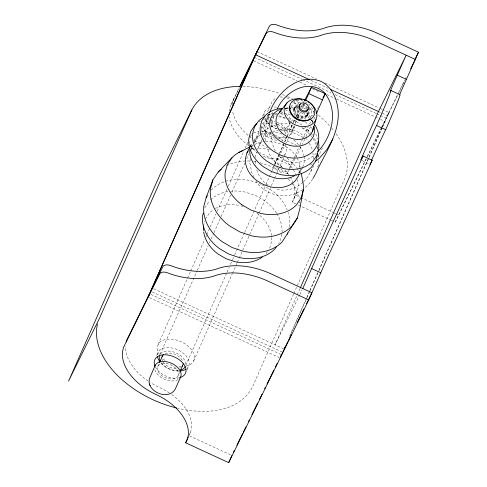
<?xml version="1.0" encoding="UTF-8"?>
<svg xmlns="http://www.w3.org/2000/svg" width="487" height="487" viewBox="0 0 487 487"><rect width="100%" height="100%" fill="white"/><g stroke="black" fill="none" stroke-linecap="round" stroke-linejoin="round"><path stroke-width="0.37" stroke-dasharray="2.44 1.83" d="M289.467 169.312L287.105 173.756L273.317 167.382L273.651 166.377M287.105 173.756L288.188 170.967M250.196 158.652L249.953 163.766L251.852 172.976L254.068 177.445M255.45 160.923L255.346 163.108L255.931 165.933M255.626 157.283L255.73 155.097L256.576 152.297M313.293 158.914L313.427 156.004L312.849 153.18M318.583 160.46L318.376 164.843L317.311 168.356M318.754 156.808L318.388 153.222M271.484 127.07L272.111 122.079L274.918 113.654M294.458 109.082L294.623 108.053M203.523 226.065L204.838 221.177M250.616 146.709L251.365 143.915L252.181 142.715M269.731 248.187L271.612 241.199A34.388 26.876 26.2 0 0 257.002 213.16M281.784 234.326L279.769 241.802L278.582 243.549M299.347 172.642L299.913 170.547A27.503 21.495 26.2 0 0 297.38 158.537M302.811 167.199L304.314 161.605A27.503 21.495 26.2 0 0 304.107 156.357M289.327 226.82L289.692 225.463A43.386 33.907 26.2 0 0 288.231 212.588M251.682 150.057L253.173 145.138M257.422 149.497L261.726 139.958M303.511 181.639L306.591 178.595L310.718 171.716L311.564 168.916M269.354 113.422L266.614 121.647L265.123 133.487L265.859 141.717M274.4 164.6L279.063 154.172M229.121 111.474A50.307 31.369 23.9 0 1 231.039 104.882L239.239 87.496M158.147 344.565L190.472 271.612M190.782 270.912L204.631 239.647M205.867 236.871L206.482 235.477M206.786 234.783L216.027 213.939M217.257 211.157L227.106 188.926M228.342 186.144L244.042 150.708M245.271 147.932L247.737 142.374M156.65 355.534L158.098 352.265M262.639 116.326L264.666 111.748M160.113 354.274L197.077 270.845M197.387 270.145L208.168 245.813M209.398 243.031L210.013 241.643M211.248 238.861L213.714 233.297M214.018 232.603L220.8 217.312M221.104 216.612L230.655 195.062M231.885 192.28L244.827 163.078M246.672 158.908L248.833 154.044M250.988 149.174L252.832 145.004M254.372 141.528L259.303 130.4M267.552 111.791L271.953 101.966L273.724 99.713L275.557 98.374M157.739 366.528L158.963 363.759M264.307 126.011L268.909 115.626M178.029 375.903A11.177 6.97 23.9 0 0 165.477 363.448A11.177 6.97 23.9 0 0 160.144 374.29A11.177 6.97 23.9 0 0 178.029 375.903L179.563 372.439M285.212 134.004L289.199 125.001M185.784 365.293L226.759 272.83M227.064 272.13L229.225 267.266M230.454 264.484L232.305 260.314M232.609 259.62L234.46 255.444M234.764 254.75L244.316 233.2M244.626 232.5L265.573 185.224M265.878 184.53L271.734 171.321M272.044 170.627L274.504 165.063M274.814 164.369L279.435 153.941M279.745 153.247L284.365 142.819M284.67 142.119L287.135 136.561M291.737 126.17L292.328 124.836M293.509 122.176L294.69 119.51M295.871 116.85L297.63 112.576L297.831 109.143M186.801 370.248L188.542 366.327M291.92 133.006L295.11 125.81A16.771 10.458 23.9 0 1 281.443 130.145M193.662 360.97L232.147 274.12M232.451 273.42L237.072 262.998M237.376 262.304L238.916 258.834M239.227 258.134L258.932 213.665M259.236 212.971L274.321 178.924M274.631 178.23L276.476 174.06M276.786 173.366L283.866 157.386M284.177 156.692L285.711 153.216M295.652 203.852L292.243 202.275L295.426 195.086A47.726 29.762 23.9 0 0 297.496 179.563M189.4 434.562L190.557 431.945M293.941 198.623L297.125 191.434M293.57 294.118L252.004 387.92C237.54 413.463 202.817 414.419 177.451 408.155M293.874 293.424L344.059 180.172C351.358 164.813 345.66 146.727 335.987 133.797M299.992 288.608L275.07 344.851L299.444 295.317M331.142 220.246L335.239 222.133L365.889 159.121M289.558 336.359L306.493 298.147M306.798 297.447L309.574 291.196M309.878 290.502L318.498 271.046M318.808 270.352L368.683 157.788M368.988 157.094L381.918 127.911M382.228 127.217L389.003 112.552L382.788 109.678M290.666 334.49L306.707 298.288M306.974 297.685L309.787 291.336M310.049 290.739L318.723 271.162M318.973 270.602L389.003 112.552M289.302 168.429L293.466 159.182M279.368 153.49L287.05 136.482M287.36 135.8L292.37 124.794M295.232 123.582L296.467 120.855M297.697 118.128L300.467 111.998M301.697 109.271L305.081 101.771M293.771 158.5L298.689 147.616M299.919 144.895L302.068 140.128M302.378 139.446L308.277 126.65M305.982 136.597L310.87 125.859M312.1 123.132L315.795 114.956M294.215 125.829L289.059 136.89M293.338 122.724L294.489 120.283M304.716 139.312L302.238 144.523M288.45 138.15L286.027 142.953M309.495 124.112L311.522 120.088M231.039 104.882L239.318 88.05M250.111 146.471L251.365 143.915M254.5 142.435L259.169 132.969M261.166 128.915L268.16 114.725M263.059 137.255L269.055 125.092M271.052 121.038L274.717 113.605M293.862 109.612L294.842 107.621M307.169 115.815L308.149 113.83M299.98 172.946L302.183 168.472M310.718 171.716L313.713 165.635M317.713 157.526L322.376 148.066M367.235 156.394L380.968 128.483M381.303 127.801L397.38 95.123M398.719 92.402L404.752 80.148M405.087 79.466L406.761 76.063M335.239 222.133L367.058 157.459M367.393 156.784L381.796 127.509M382.131 126.827L384.815 121.379L380.67 119.467M402.944 84.531L387.585 115.748L378.454 111.529M403.279 83.855L404.947 80.465M299.779 294.635L302.117 289.887M296.224 116.679L299.128 111.024M289.814 168.648L301.234 146.569M300.869 107.657L302.61 104.291M302.963 103.615L304.357 100.925M274.991 164.277L285.68 143.616M317.445 108.644L318.492 106.623M273.956 166.274L273.317 167.382M254.299 143.257L258.067 136.981L260.125 134.948M258.061 147.397L262.189 140.518M312.593 178.997L310.712 182.132L304.539 188.238M204.741 207.846L209.495 200.851M253.806 140.317L254.622 139.118A29.001 22.664 26.2 0 1 259.413 135.441M205.404 219.077L209.477 213.081A36.257 28.337 26.2 0 1 213.501 209.69M302.403 167.796L299.554 171.996A29.001 22.664 26.2 0 1 297.916 173.518M266.066 253.587L267.284 251.785M260.636 134.436L264.751 130.37L270.309 127.168M262.7 140.013L267.826 134.942L272.136 132.458M302.999 182.144C296.023 189.047 284.901 192.048 275.526 188.816M316.453 153.131C306.676 163.029 288.304 167.071 278.467 155.207M310.274 165.105L312.654 163.334M270.924 126.809L272.781 125.743L275.715 124.97M272.75 132.105L274.595 131.04L279.331 129.792M302.792 189.455C288.31 200.443 265.896 196.486 255.961 181.267M306.079 116.034L307.072 115.498M250.3 146.739L252.99 145.394M276.452 124.775L281.596 123.424L290.605 123.564M280.007 129.615C288.694 127.612 298.525 130.583 304.649 137.066M285.345 108.278L286.746 108.059M280.104 96.962L284.469 97.144M285.485 108.224L288.115 108.077M242.794 86.497C255.578 86.656 268.197 89.468 280.232 93.674M286.624 97.662L290.386 99.263M297.685 108.534L296.315 108.071A19.949 15.59 26.2 0 0 289.369 107.621M298.981 110.409L293.971 108.735A23.833 18.628 26.2 0 0 285.266 108.236M290.495 114.719L288.383 114.013A35.228 27.534 26.2 0 0 279.727 113.039M288.103 118.548L294.885 120.813L302.908 125.488M282.101 134.089L279.313 133.158A29.001 22.664 26.2 0 0 273.597 132.391M269.561 149.899L267.418 149.18A41.602 32.513 26.2 0 0 257.197 148.036M260.161 162.761L270.169 166.104L280.579 172.173A45.139 35.277 26.2 0 1 282.929 173.981M261.251 184.263L250.257 180.592A45.741 35.752 26.2 0 0 211.309 189.991M241.022 205.849L243.701 206.75M282.271 94.454L287.001 96.408M287.671 96.682L292.346 98.745M257.087 51.622L316.483 79.058M324.774 82.881L379.33 108.084M380.024 108.406L382.094 109.362M310.925 80.337L328.189 88.311M254.317 57.253L301.97 79.265M302.664 79.582L330.977 92.664M335.123 94.575L375.873 113.398M376.561 113.721L386.228 118.183M253.593 60.765L297.1 80.866M299.864 82.139L306.773 85.335M326.801 94.581L335.78 98.733M336.468 99.05L379.982 119.151M312.35 88.768L319.935 92.274M297.04 115.06L306 119.205M302.512 127.764L308.715 130.632M362.145 160.6L368.671 163.614M289.509 131.04L303.298 137.407M287.062 140.95L296.711 145.412M299.468 146.684L300.85 147.317M276.908 158.939L290.696 165.306M276.713 167.546L287.744 172.642M295.426 195.086L300.205 197.29M300.887 197.606L332.962 212.423M333.644 212.74L335.695 213.683M336.377 214L338.422 214.944M298.385 205.112L330.46 219.929M153.673 288.779L283.55 348.771M152.254 291.975L282.095 351.949M150.903 294.41L280.743 354.384M149.485 297.606L279.325 357.58M189.546 435.914L231.855 455.461M295.597 100.407L300.789 103.067M302.957 112.546L304.917 113.69A22.603 17.666 26.2 0 1 309.257 117.641M296.851 116.843L301.343 119.461M262.499 184.993L271.259 190.094A43.386 33.907 26.2 0 1 287.239 209.854M302.622 104.212L308.74 108.017M301.715 127.783L306.761 131.027L310.292 135.002M268.075 185.261C262.408 181.809 258.487 175.734 256.655 169.464M282.6 167.54L275.173 162.341L269.555 154.556L267.107 147.524M309.963 108.778L314.188 111.943M318.419 115.102L326.01 121.945L331.087 127.509M331.592 128.069L334.295 131.49M294.154 102.106L296.82 105.789L297.734 108.619M310.797 135.569L311.808 136.707M305.112 137.584L308.362 141.242M310.097 118.694L311.783 120.794M275.453 151.025L274.589 149.832L271.697 141.534L270.851 132.068M313.129 138.478L316.611 145.497M309.306 143.154L311.832 148.237L312.264 150.355M296.82 105.789L296.991 106.221M297.283 106.963L297.466 107.426M316.927 146.137L317.512 148.967M299.56 164.545L301.1 172.599M179.399 377.778A16.771 10.458 23.9 0 1 155.505 367.137M157.423 354.932A16.771 10.458 23.9 0 1 177.938 349.909A16.771 10.458 23.9 0 1 186.825 368.519M178.918 371.021A16.771 10.458 23.9 0 1 160.387 362.462M169.409 392.997A47.726 29.762 23.9 0 0 159.462 387.457A50.307 31.369 23.9 0 1 150.513 382.612M171.71 394.586A47.726 29.762 23.9 0 1 188.859 435.597M148.115 381.041A50.307 31.369 23.9 0 1 125.628 346.208M178.132 379.623A13.977 8.711 23.9 0 1 164.034 379.038A13.977 8.711 23.9 0 1 154.696 368.793M284.11 136.165A11.177 6.97 23.9 0 1 278.187 138.515M275.49 138.278A11.177 6.97 23.9 0 1 264.307 130.279A11.177 6.97 23.9 0 1 269.457 122.961M270.717 122.882A11.177 6.97 23.9 0 1 276.178 123.881M277.529 124.441A11.177 6.97 23.9 0 1 285.053 133.608M289.607 122.249A11.177 6.97 23.9 0 1 280.092 127.886M275.977 126.571A11.177 6.97 23.9 0 1 271.314 123.388M269.128 120.405A11.177 6.97 23.9 0 1 272.878 112.783M280.786 113.495A11.177 6.97 23.9 0 1 283.434 114.719M180.683 367.551A11.177 6.97 23.9 0 1 179.733 368.014M176.221 368.647A11.177 6.97 23.9 0 1 163.133 361.938M162.561 360.916A11.177 6.97 23.9 0 1 161.934 358.889M165.239 353.641A11.177 6.97 23.9 0 1 182.814 361.756M178.218 370.552A13.977 8.711 23.9 0 1 161.081 362.632M160.412 353.994A13.977 8.711 23.9 0 1 175.497 352.637A13.977 8.711 23.9 0 1 185.736 364.459M286.526 137.529A13.977 8.711 23.9 0 1 282.174 140.11M276.896 140.341A13.977 8.711 23.9 0 1 261.373 125.914M262.377 123.868A13.977 8.711 23.9 0 1 269.25 120.94M269.786 120.928A13.977 8.711 23.9 0 1 274.887 121.628M277.182 122.395A13.977 8.711 23.9 0 1 287.531 135.489M292.133 125.098A13.977 8.711 23.9 0 1 280.354 129.779M276.896 128.83A13.977 8.711 23.9 0 1 271.101 125.658M268.994 123.759A13.977 8.711 23.9 0 1 265.805 116.679M281.218 111.791A13.977 8.711 23.9 0 1 282.904 112.491M286.058 114.275A13.977 8.711 23.9 0 1 291.963 121.476M254.683 140.524A50.307 31.369 23.9 0 0 266.03 146.94A47.726 29.762 23.9 0 1 267.326 147.555M251.249 138.028A50.307 31.369 23.9 0 1 232.494 110.707M232.238 104.991A50.307 31.369 23.9 0 1 234.223 97.686M282.076 157.021A47.726 29.762 23.9 0 1 292.663 168.691M293.375 169.811A47.726 29.762 23.9 0 1 296.51 176.257M277.292 129.006A16.771 10.458 23.9 0 1 271.484 126.03M269.792 124.763A16.771 10.458 23.9 0 1 265.001 118.919M264.057 115.876A16.771 10.458 23.9 0 1 270.62 107.487M274.284 107.055A16.771 10.458 23.9 0 1 276.275 107.134M285.163 109.709A16.771 10.458 23.9 0 1 289.43 112.363M295.378 120.179A16.771 10.458 23.9 0 1 295.786 123.144M282.247 167.236A47.726 29.762 23.9 0 0 262.84 154.136A50.307 31.369 23.9 0 1 259.559 152.528M284.792 169.86A47.726 29.762 23.9 0 1 288.724 174.772M290.185 177.006A47.726 29.762 23.9 0 1 293.326 183.447M293.551 184.092A47.726 29.762 23.9 0 1 292.243 202.275M288.31 121.36A16.771 10.458 23.9 0 1 288.992 136.062M285.96 137.267A16.771 10.458 23.9 0 1 276.178 136.859M274.108 136.196A16.771 10.458 23.9 0 1 261.811 126.109M268.008 114.555A16.771 10.458 23.9 0 1 273.091 114.329M275.143 114.609A16.771 10.458 23.9 0 1 277.225 115.084M279.295 115.748A16.771 10.458 23.9 0 1 286.246 119.559M255.127 150.045A50.307 31.369 23.9 0 1 251.499 147.713M248.62 145.65A50.307 31.369 23.9 0 1 229.213 117.264M159.535 354.713A19.565 12.199 23.9 0 1 167.157 339.226A19.565 12.199 23.9 0 1 192.274 350.823A19.565 12.199 23.9 0 1 184.652 366.315M181.292 366.431A19.565 12.199 23.9 0 1 177.718 366.023M165.093 360.502A19.565 12.199 23.9 0 1 162.36 358.152M285.321 144.858A19.565 12.199 23.9 0 1 284.128 155.396M282.302 156.784A19.565 12.199 23.9 0 1 262.566 155.968M257.647 153.113A19.565 12.199 23.9 0 1 249.49 141.626M250.196 136.81A19.565 12.199 23.9 0 1 252.199 134.26M253.611 133.249A19.565 12.199 23.9 0 1 259.212 131.472M261.422 131.332A19.565 12.199 23.9 0 1 270.979 133.085M274.491 134.625A19.565 12.199 23.9 0 1 283.927 142.484M308.983 108.199A7.865 6.148 26.2 0 1 305.416 116.131A7.865 6.148 26.2 0 1 295.335 111.426A7.865 6.148 26.2 0 1 298.908 103.5M290.422 109.258A11.085 8.663 26.2 0 1 290.727 107.755M291.001 107.049A11.085 8.663 26.2 0 1 299.103 102.55M309.148 107.237A11.085 8.663 26.2 0 1 309.823 118.311M303.791 104.048A4.9 3.829 26.2 0 1 304.996 104.468M308.521 111.328A7.342 5.741 26.2 0 1 302.981 116.807A7.342 5.741 26.2 0 1 294.812 111.535A7.342 5.741 26.2 0 1 298.458 104.833M302.05 104.869A7.342 5.741 26.2 0 1 307.577 108.717M292.724 102.58A12.285 9.6 26.2 0 1 307.534 103.153A12.285 9.6 26.2 0 1 312.624 115.918M307.948 111.791A7.342 5.741 26.2 0 1 303.084 117.769A7.342 5.741 26.2 0 1 294.55 113.051A7.342 5.741 26.2 0 1 297.423 105.977M301.563 105.862A7.342 5.741 26.2 0 1 307.376 110.214M285.303 108.473A19.949 15.59 26.2 0 1 288.694 107.694M307.455 112.783A7.342 5.741 26.2 0 1 302.403 118.779A7.342 5.741 26.2 0 1 293.905 113.696A7.342 5.741 26.2 0 1 297.478 106.817M299.231 106.629A7.342 5.741 26.2 0 1 305.885 109.733M276.525 213.123A40.117 31.351 26.2 0 0 264.928 200.942L255.669 195.555L245.503 192.158A42.29 33.049 26.2 0 0 230.777 191.196M276.902 213.72A40.117 31.351 26.2 0 1 282.07 232.226M210.512 199.84A42.29 33.049 26.2 0 1 227.946 191.568M215.467 208.485A36.257 28.337 26.2 0 1 240.353 205.63M312.739 121.933A29.524 23.078 26.2 0 0 306.11 115.626L299.298 111.657L291.816 109.161A31.131 24.326 26.2 0 0 290.429 108.881M310.17 118.737A22.603 17.666 26.2 0 1 312.435 122.243M285.54 108.333A31.131 24.326 26.2 0 1 289.728 108.759M267.357 115.291A35.228 27.534 26.2 0 1 274.388 113.416M275.137 113.319A35.228 27.534 26.2 0 1 278.96 113.045M306.043 112.643A18.92 14.787 26.2 0 1 311.126 118.244M312.1 120.052A18.92 14.787 26.2 0 1 312.91 122.127M305.142 121.768A33.414 26.115 26.2 0 1 308.49 124.599M310.98 127.18A33.414 26.115 26.2 0 1 312.441 128.952M315.673 133.98A33.414 26.115 26.2 0 1 317.822 139.276M304.125 126.407A34.796 27.193 26.2 0 1 310.542 132.689M310.992 133.261A34.796 27.193 26.2 0 1 312.691 135.617M314.486 138.661A34.796 27.193 26.2 0 1 316.507 143.476M317.396 147.019A34.796 27.193 26.2 0 1 317.713 149.326M259.078 121.86A36.683 28.666 26.2 0 1 260.277 121.105M263.491 119.479A36.683 28.666 26.2 0 1 270.535 117.404M271.241 117.288A36.683 28.666 26.2 0 1 275.587 116.88M278.534 116.886A36.683 28.666 26.2 0 1 286.064 117.866M293.777 140.061A27.503 21.495 26.2 0 1 303.967 155.603M260.648 134.808A29.001 22.664 26.2 0 1 270.644 132.397M288.298 179.003A45.139 35.277 26.2 0 1 291.189 182.406M291.646 183.009A45.139 35.277 26.2 0 1 299.03 198.416M299.59 201.411A45.139 35.277 26.2 0 1 299.773 202.945M226.705 165.683A47.592 37.195 26.2 0 1 250.659 161.106M253.599 161.398A47.592 37.195 26.2 0 1 256.539 161.848M287.111 158.263A39.459 30.839 26.2 0 1 296.498 167.711M296.936 168.325A39.459 30.839 26.2 0 1 299.645 172.763M251.097 148.45A41.602 32.513 26.2 0 1 254.123 148.133M250.744 147.537A29.001 22.664 26.2 0 1 253.063 145.613M255.011 144.383A29.001 22.664 26.2 0 1 264.709 141.449M265.476 141.382A29.001 22.664 26.2 0 1 274.918 142.101L281.888 144.432L288.231 148.127A27.503 21.495 26.2 0 1 296.662 157.252"/><path stroke-width="0.73" d="M316.41 113.593L325.237 93.674L311.449 87.307L305.696 100.413M302.786 288.529L318.717 252.57A120.526 2.362 -65.2 0 0 363.022 156.01A21.355 0.42 -65.2 0 1 363.899 152.711A21.355 0.42 -65.2 0 1 376.542 125.494A121.263 2.374 -65.2 0 0 390.239 91.057L406.164 55.208L378.454 111.529L300.302 287.908M308.734 299.943L268.142 281.194A59.25 36.945 23.9 0 0 214.785 275.745A59.25 36.945 23.9 0 1 170.7 274.004L167.631 272.872A7.153 4.456 23.9 0 0 159.578 274.053L124.471 345.393A50.307 31.369 23.9 0 0 156.272 394.647A47.726 29.762 23.9 0 1 185.675 442.793L228.671 462.65L308.734 299.943L327.848 256.789A120.526 2.362 -65.2 0 0 372.153 160.229L363.022 156.01M97.437 324.044C93.041 343.591 104.528 362.498 117.854 375.842C134.138 391.566 154.775 402.682 176.757 407.996M301.24 173.329L302.78 181.383A39.459 30.839 26.2 0 1 303.285 189.997L299.761 208.972L297.289 218.146L282.18 241.85A45.741 35.752 26.2 0 1 243.232 251.249L232.232 247.579L222.224 241.747A43.386 33.907 26.2 0 1 203.791 206.378L206.165 197.558L212.862 179.934L218.206 172.063L231.989 157.733A41.602 32.513 26.2 0 1 242.648 150.672M203.28 213.282L202.549 215.997A40.117 31.351 26.2 0 0 219.588 248.705L228.841 254.092L239.007 257.489A42.29 33.049 26.2 0 0 275.021 248.796L276.604 246.465M212.862 179.934L210.39 189.114A45.139 35.277 26.2 0 0 229.566 225.913L239.981 231.976L251.42 235.799A47.592 37.195 26.2 0 0 291.938 226.017L297.289 218.146M249.478 147.75L246.964 152.857L245.46 158.445A27.503 21.495 26.2 0 0 257.148 180.872L263.491 184.567L270.462 186.892A29.001 22.664 26.2 0 0 295.152 180.933L298.409 176.136L298.975 174.042M301.855 99.245A17.441 13.63 26.2 0 0 287.007 102.83L277.091 115.474L276.056 119.321A18.92 14.787 26.2 0 0 284.091 134.741L288.456 137.285L293.253 138.886A19.949 15.59 26.2 0 0 310.237 134.789L312.477 131.49L313.512 127.643A18.92 14.787 26.2 0 0 313.579 126.291M312.477 131.49L316.891 116.35A16.54 12.924 26.2 0 0 309.866 102.867L307.954 101.759M287.318 234.284L287.683 232.926M303.279 189.997L301.124 198.014L296.449 204.899A41.602 32.513 26.2 0 1 261.026 213.446L251.024 210.11L241.923 204.802M318.754 148.572L316.927 155.365L312.971 161.191A35.228 27.534 26.2 0 1 282.971 168.429L274.504 165.604L266.791 161.112A33.414 26.115 26.2 0 1 252.595 133.87L254.427 127.083L258.384 121.251A35.228 27.534 26.2 0 1 264.204 116.789M317.688 153.849L315.789 160.923L311.668 166.992A36.683 28.666 26.2 0 1 280.433 174.529L271.612 171.582L263.589 166.907A34.796 27.193 26.2 0 1 248.808 138.545L250.714 131.472L254.829 125.403A36.683 28.666 26.2 0 1 256.832 123.534M269.579 112.734C276.628 92.755 298.482 72.654 320.823 81.286C333.321 87.593 338.435 102.051 338.301 115.334C337.613 136.944 323.91 154.829 315.606 173.975M399.517 94.862L418.485 52.237L377.9 33.487A59.25 36.945 23.9 0 0 324.537 28.039A59.25 36.945 23.9 0 1 280.457 26.298L277.383 25.166A7.153 4.456 23.9 0 0 269.329 26.347L239.908 86.138M191.854 109.861L99.798 317.615L68.515 381.199L160.564 173.445L191.854 109.861C200.821 92.548 221.725 86.528 239.951 86.382M155.201 365.353L149.308 378.953L149.107 382.38L149.655 384.566M159.578 362.371L162.341 356.137M179.873 371.745L182.631 365.512M180.567 377.072L175.259 389.058C169.458 399.303 152.608 394.153 149.472 384.097M185.675 442.793L188.28 436.906M228.671 462.65L231.855 455.461M280.323 357.202L280.938 355.814M282.789 352.265L283.921 349.709M285.437 346.287L284.201 349.069L287.878 341.606M239.981 86.704L252.899 60.449M149.521 293.771L127.655 338.203A50.307 31.369 23.9 0 0 126.236 342.057M152.291 288.14L162.761 266.864A7.153 4.456 23.9 0 1 170.815 265.677L173.889 266.815A59.25 36.945 23.9 0 0 217.969 268.556A59.25 36.945 23.9 0 1 271.332 273.998L311.917 292.748L308.91 298.854M415.137 59.043L418.485 52.237M410.626 68.929L415.301 59.426L374.71 40.677A59.25 36.945 23.9 0 0 321.353 35.228A59.25 36.945 23.9 0 1 277.267 33.487L274.199 32.355A7.153 4.456 23.9 0 0 266.139 33.536L255.675 54.818L309.543 79.698M233.529 452.052L234.198 450.694M236.877 445.246L242.575 433.673M243.244 432.31L245.923 426.868M248.601 421.419L249.271 420.056M251.956 414.614L257.647 403.041M259.321 399.632L262.006 394.19M264.685 388.742L265.354 387.378M267.028 383.975L273.731 370.363M275.405 366.961L277.079 363.552M288.541 340.249L291.214 334.819M297.228 322.607L303.906 309.038M306.573 303.608L308.247 300.211M280.323 357.275L282.478 352.892M304.704 100.249L311.449 87.307M323.021 97.869L325.237 93.674M277.194 109.039C284.475 92.146 308.234 77.701 324.092 92.427C338.812 109.478 332.53 136.482 317.853 151.512M332.931 138.832L326.923 149.503L319.192 158.464L315.625 161.124M312.971 178.364L315.229 174.602M231.989 157.733L227.319 164.612L225.158 172.635A39.459 30.839 26.2 0 0 241.923 204.808M206.165 197.558L207.352 195.811M246.964 152.857L248.187 151.055M287.007 102.83L285.047 105.716L284.146 109.076A16.54 12.924 26.2 0 0 291.171 122.56L294.988 124.782L299.176 126.182A17.441 13.63 26.2 0 0 314.024 122.596L315.984 119.711M238.861 152.455L249.63 147.074M303.949 99.945L306.049 100.645M397.313 75.187L406.45 79.405M390.757 90.418L399.888 94.636A121.263 2.374 -65.2 0 1 385.68 129.712A21.355 0.42 -65.2 0 0 371.484 160.473M330.259 89.273L378.606 111.602M308.776 93.595L322.564 99.963M376.542 125.494L385.68 129.712M311.637 268.556L320.769 272.775M149.947 385.302L150.118 385.734M155.012 366.114A16.771 10.458 23.9 0 1 163.462 354.798A16.771 10.458 23.9 0 1 183.702 364.148A16.771 10.458 23.9 0 1 179.953 377.632M185.614 369.383A16.771 10.458 23.9 0 1 180.817 370.905M159.998 361.969A16.771 10.458 23.9 0 1 157.49 356.393M154.805 366.425A13.977 8.711 23.9 0 1 171.734 363.393A13.977 8.711 23.9 0 1 179.959 378.046M183.088 363.734A11.177 6.97 23.9 0 1 182.144 366.291M162.025 356.995A11.177 6.97 23.9 0 1 163.48 354.682M185.17 366.687A13.977 8.711 23.9 0 1 180.208 370.236M160.083 360.94A13.977 8.711 23.9 0 1 159.407 356.04M372.153 160.229A21.355 0.42 -65.2 0 1 369.974 164.216M308.119 109.058A4.9 3.829 26.2 0 1 301.283 111.152A4.9 3.829 26.2 0 1 300.363 104.419M309.16 119.601A12.285 9.6 26.2 0 1 295.457 118.298A12.285 9.6 26.2 0 1 289.948 106.72M279.331 112.174A19.949 15.59 26.2 0 1 280.859 110.799M203.688 232.062A34.388 26.876 26.2 0 0 218.133 254.104L226.065 258.725L234.783 261.635A36.257 28.337 26.2 0 0 262.262 257.136M203.505 230.54A34.388 26.876 26.2 0 1 203.463 226.796M314.231 127.18A22.603 17.666 26.2 0 1 314.517 132.117L313.281 136.707L310.603 140.652A23.833 18.628 26.2 0 1 290.313 145.546L284.585 143.635L279.368 140.597A22.603 17.666 26.2 0 1 269.761 122.17L271.003 117.574L273.676 113.635A23.833 18.628 26.2 0 1 282.539 108.717M282.673 108.333A31.131 24.326 26.2 0 0 265.312 115.559L261.817 120.709L260.198 126.705A29.524 23.078 26.2 0 0 272.744 150.781L279.55 154.744L287.038 157.246A31.131 24.326 26.2 0 0 313.543 150.848L317.037 145.698L318.65 139.696A29.524 23.078 26.2 0 0 314.48 124.325M305.629 120.636A11.085 8.663 26.2 0 1 290.715 112.229M318.328 141.279A33.414 26.115 26.2 0 1 318.815 147.865M294.763 175.667A29.001 22.664 26.2 0 1 274.863 177.95L267.893 175.624L261.543 171.929A27.503 21.495 26.2 0 1 249.861 149.509M218.213 172.063A47.592 37.195 26.2 0 1 221.299 169.226M254.317 57.253L148.103 296.967L257.087 51.622L254.317 57.253M299.657 107.968A4.9 3.829 26.2 0 0 307.79 109.873A4.9 3.829 26.2 0 0 304.284 103.055A4.9 3.829 26.2 0 0 299.657 107.968M290.745 112.509A13.155 10.282 26.2 0 0 312.581 117.617A13.155 10.282 26.2 0 0 303.158 99.318A13.155 10.282 26.2 0 0 290.745 112.509"/></g></svg>
